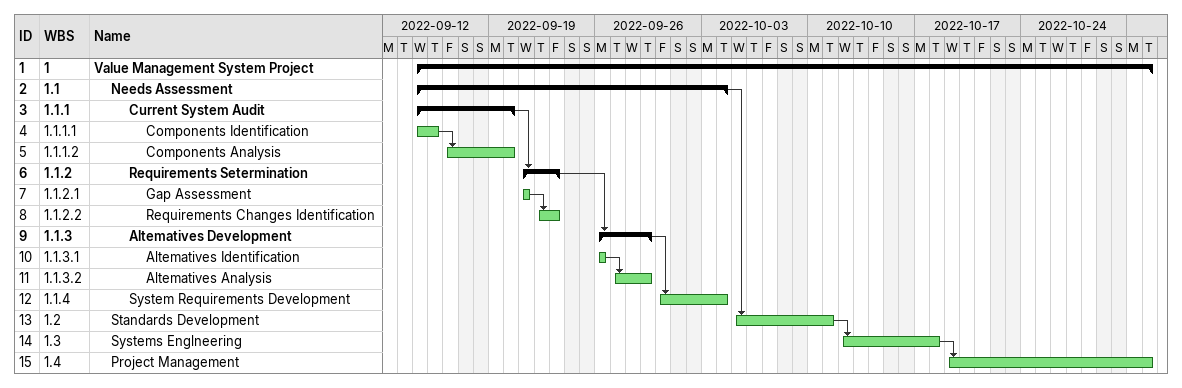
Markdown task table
| ID | WBS | Task | Start | Finish | Predecessors |
|---|---|---|---|---|---|
| 1 | 1 | **Value Management System Project** | 2022-09-14 | 2022-11-01 |  |
| 2 | 1.1 | **Needs Assessment** | 2022-09-14 | 2022-10-04 |  |
| 3 | 1.1.1 | **Current System Audit** | 2022-09-14 | 2022-09-20 |  |
| 4 | 1.1.1.1 | Components Identification | 2022-09-14 | 2022-09-15 |  |
| 5 | 1.1.1.2 | Components Analysis | 2022-09-16 | 2022-09-20 | 4 |
| 6 | 1.1.2 | **Requirements Setermination** | 2022-09-21 | 2022-09-23 | 3 |
| 7 | 1.1.2.1 | Gap Assessment | 2022-09-21 | 2022-09-21 |  |
| 8 | 1.1.2.2 | Requirements Changes Identification | 2022-09-22 | 2022-09-23 | 7 |
| 9 | 1.1.3 | **Altematives Development** | 2022-09-26 | 2022-09-29 | 6 |
| 10 | 1.1.3.1 | Altematives Identification | 2022-09-26 | 2022-09-26 |  |
| 11 | 1.1.3.2 | Altematives Analysis | 2022-09-27 | 2022-09-29 | 10 |
| 12 | 1.1.4 | System Requirements Development | 2022-09-30 | 2022-10-04 | 9 |
| 13 | 1.2 | Standards Development | 2022-10-05 | 2022-10-11 | 2 |
| 14 | 1.3 | Systems Englneering | 2022-10-12 | 2022-10-18 | 13 |
| 15 | 1.4 | Project Management | 2022-10-19 | 2022-11-01 | 14 |
